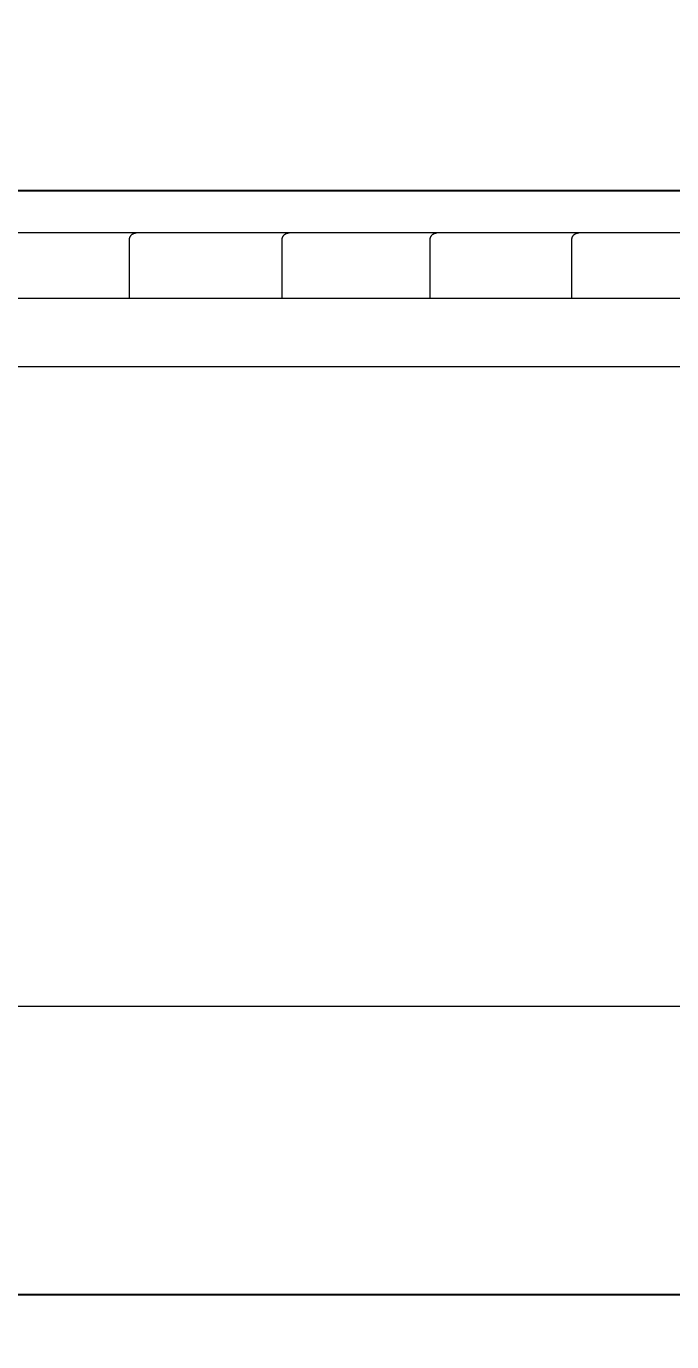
# Model space of a CAD drawing. Header units: inches. Extents: x -14 to 184, y -4 to 134.
# Drawn here: x 39.17 to 53.97, y 103.67 to 133.81 of the extents above; entities that cross this region are included whole.
import ezdxf

# ---------------------------------------------------------------- set-up
doc = ezdxf.new("R2010")
doc.units = ezdxf.units.IN
doc.layers.add('ZANO_R', color=7, linetype='Continuous', lineweight=0)
doc.layers.add('ZANO_W', color=1, linetype='Continuous', lineweight=0)
doc.styles.get("Standard").update_dxf_attribs({"font": 'arial.ttf'})
doc.dimstyles.new('amerykanie', dxfattribs={"dimtxt": 50, "dimasz": 50, "dimexe": 0.5, "dimexo": 0.5, "dimgap": 1, "dimtad": 1, "dimdec": 0, "dimzin": 0, "dimlunit": 5, "dimtxsty": 'Standard', "dimcen": 0.09, "dimclrd": 1, "dimclre": 1, "dimclrt": 1, "dimazin": 0, "dimtfac": 1, "dimtdec": 0, "dimtmove": 0, "dimatfit": 3, "dimfxl": 1, "dimtzin": 0, "dimarcsym": 1})

# ---------------------------------------------------------------- blocks, each defined once
blk = doc.blocks.new('*D381')
at = {"layer": 'ZANO_W', "color": 1, "lineweight": -2}
for p, q in [((-4.137, 129.414), (-4.137, 130.542)), ((72.452, 129.435), (72.452, 130.542)), ((-3.137, 130.042), (71.452, 130.042))]:
    blk.add_line(p, q, dxfattribs=at)
at = {"layer": 'ZANO_W', "color": 1}
for points in [[(-3.137, 130.208), (-3.137, 129.875), (-4.137, 130.042)], [(71.452, 129.875), (71.452, 130.208), (72.452, 130.042)]]:
    blk.add_solid(points, dxfattribs=at)
at = {"layer": 'ZANO_W', "color": 1, "insert": (34.158, 131.382), "char_height": 1.625, "attachment_point": 5}
blk.add_mtext('76 9/16', dxfattribs=at)
blk = doc.blocks.new('*D382')
at = {"layer": 'ZANO_W', "color": 1, "lineweight": -2}
for p, q in [((-5.321, 110.855), (-5.321, 104.251)), ((73.638, 110.855), (73.638, 104.251)), ((-4.321, 104.751), (72.638, 104.751))]:
    blk.add_line(p, q, dxfattribs=at)
at = {"layer": 'ZANO_W', "color": 1}
for points in [[(-4.321, 104.918), (-4.321, 104.585), (-5.321, 104.751)], [(72.638, 104.585), (72.638, 104.918), (73.638, 104.751)]]:
    blk.add_solid(points, dxfattribs=at)
at = {"layer": 'ZANO_W', "color": 1, "insert": (34.158, 106.092), "char_height": 1.625, "attachment_point": 5}
blk.add_mtext('78 15/16', dxfattribs=at)

msp = doc.modelspace()

# ---------------------------------------------------------------- linework, layer by layer
at = {"layer": 'ZANO_R'}
for p, q in [((41.01384, 129.07141), (38.11953, 129.07141)), ((41.69445, 129.07141), (41.01384, 129.07141)), ((41.55223, 128.98156), (41.55463, 128.98638)), ((41.55463, 128.98638), (41.55718, 128.99111)), ((41.55718, 128.99111), (41.5599, 128.99575)), ((41.5599, 128.99575), (41.56277, 129.0003)), ((41.56277, 129.0003), (41.56579, 129.00474)), ((41.56579, 129.00474), (41.56897, 129.00908)), ((41.56897, 129.00908), (41.57229, 129.01331)), ((41.57229, 129.01331), (41.57576, 129.01742)), ((41.57576, 129.01742), (41.57936, 129.02142)), ((41.57936, 129.02142), (41.5831, 129.02528)), ((41.5831, 129.02528), (41.58696, 129.02902)), ((41.58696, 129.02902), (41.59095, 129.03262)), ((41.59095, 129.03262), (41.59507, 129.03609)), ((41.59507, 129.03609), (41.5993, 129.03941)), ((41.5993, 129.03941), (41.60364, 129.04258)), ((41.60364, 129.04258), (41.60808, 129.04561)), ((41.60808, 129.04561), (41.61263, 129.04848)), ((41.61263, 129.04848), (41.61727, 129.0512)), ((41.61727, 129.0512), (41.622, 129.05375)), ((41.622, 129.05375), (41.62682, 129.05614)), ((41.62682, 129.05614), (41.63171, 129.05837)), ((41.63171, 129.05837), (41.63668, 129.06043)), ((41.63668, 129.06043), (41.64171, 129.06232)), ((41.64171, 129.06232), (41.64681, 129.06403)), ((41.64681, 129.06403), (41.65196, 129.06557)), ((41.65196, 129.06557), (41.65717, 129.06693)), ((41.65717, 129.06693), (41.66241, 129.06811)), ((41.66241, 129.06811), (41.66769, 129.06912)), ((41.66769, 129.06912), (41.67301, 129.06994)), ((41.67301, 129.06994), (41.67835, 129.07058)), ((41.67835, 129.07058), (41.6837, 129.07104)), ((41.6837, 129.07104), (41.68907, 129.07132)), ((41.68907, 129.07132), (41.69445, 129.07141)), ((44.53123, 129.07141), (41.69445, 129.07141)), ((45.19096, 129.07141), (44.53123, 129.07141)), ((45.05263, 128.98156), (45.05502, 128.98638)), ((45.05502, 128.98638), (45.05758, 128.99111)), ((45.05758, 128.99111), (45.06029, 128.99575)), ((45.06029, 128.99575), (45.06316, 129.0003)), ((45.06316, 129.0003), (45.06619, 129.00474)), ((45.06619, 129.00474), (45.06937, 129.00908)), ((45.06937, 129.00908), (45.07269, 129.01331)), ((45.07269, 129.01331), (45.07615, 129.01742)), ((45.07615, 129.01742), (45.07975, 129.02142)), ((45.07975, 129.02142), (45.08349, 129.02528)), ((45.08349, 129.02528), (45.08736, 129.02902)), ((45.08736, 129.02902), (45.09135, 129.03262)), ((45.09135, 129.03262), (45.09546, 129.03609)), ((45.09546, 129.03609), (45.09969, 129.03941)), ((45.09969, 129.03941), (45.10403, 129.04258)), ((45.10403, 129.04258), (45.10848, 129.04561)), ((45.10848, 129.04561), (45.11302, 129.04848)), ((45.11302, 129.04848), (45.11766, 129.0512)), ((45.11766, 129.0512), (45.1224, 129.05375)), ((45.1224, 129.05375), (45.12721, 129.05614)), ((45.12721, 129.05614), (45.13211, 129.05837)), ((45.13211, 129.05837), (45.13707, 129.06043)), ((45.13707, 129.06043), (45.14211, 129.06232)), ((45.14211, 129.06232), (45.14721, 129.06403)), ((45.14721, 129.06403), (45.15236, 129.06557)), ((45.15236, 129.06557), (45.15756, 129.06693)), ((45.15756, 129.06693), (45.16281, 129.06811)), ((45.16281, 129.06811), (45.16809, 129.06912)), ((45.16809, 129.06912), (45.1734, 129.06994)), ((45.1734, 129.06994), (45.17874, 129.07058)), ((45.17874, 129.07058), (45.1841, 129.07104)), ((45.1841, 129.07104), (45.18947, 129.07132)), ((45.18947, 129.07132), (45.19485, 129.07141)), ((47.94605, 129.07141), (45.19485, 129.07141)), ((48.58204, 129.07141), (47.94605, 129.07141)), ((48.44389, 128.98156), (48.44628, 128.98638)), ((48.44628, 128.98638), (48.44883, 128.99111)), ((48.44883, 128.99111), (48.45155, 128.99575)), ((48.45155, 128.99575), (48.45442, 129.0003)), ((48.45442, 129.0003), (48.45745, 129.00474)), ((48.45745, 129.00474), (48.46062, 129.00908)), ((48.46062, 129.00908), (48.46394, 129.01331)), ((48.46394, 129.01331), (48.46741, 129.01742)), ((48.46741, 129.01742), (48.47101, 129.02142)), ((48.47101, 129.02142), (48.47475, 129.02528)), ((48.47475, 129.02528), (48.47861, 129.02902)), ((48.47861, 129.02902), (48.48261, 129.03262)), ((48.48261, 129.03262), (48.48672, 129.03609)), ((48.48672, 129.03609), (48.49095, 129.03941)), ((48.49095, 129.03941), (48.49529, 129.04258)), ((48.49529, 129.04258), (48.49973, 129.04561)), ((48.49973, 129.04561), (48.50428, 129.04848)), ((48.50428, 129.04848), (48.50892, 129.0512)), ((48.50892, 129.0512), (48.51365, 129.05375)), ((48.51365, 129.05375), (48.51847, 129.05614)), ((48.51847, 129.05614), (48.52336, 129.05837)), ((48.52336, 129.05837), (48.52833, 129.06043)), ((48.52833, 129.06043), (48.53337, 129.06232)), ((48.53337, 129.06232), (48.53846, 129.06403)), ((48.53846, 129.06403), (48.54361, 129.06557)), ((48.54361, 129.06557), (48.54882, 129.06693)), ((48.54882, 129.06693), (48.55406, 129.06811)), ((48.55406, 129.06811), (48.55934, 129.06912)), ((48.55934, 129.06912), (48.56466, 129.06994)), ((48.56466, 129.06994), (48.57, 129.07058)), ((48.57, 129.07058), (48.57536, 129.07104)), ((48.57536, 129.07104), (48.58073, 129.07132)), ((48.58073, 129.07132), (48.5861, 129.07141)), ((51.22452, 129.07141), (48.5861, 129.07141)), ((51.83038, 129.07141), (51.22452, 129.07141)), ((51.69247, 128.98156), (51.69486, 128.98638)), ((51.69486, 128.98638), (51.69741, 128.99111)), ((51.69741, 128.99111), (51.70013, 128.99575)), ((51.70013, 128.99575), (51.703, 129.0003)), ((51.703, 129.0003), (51.70603, 129.00474)), ((51.70603, 129.00474), (51.7092, 129.00908)), ((51.7092, 129.00908), (51.71252, 129.01331)), ((51.71252, 129.01331), (51.71599, 129.01742)), ((51.71599, 129.01742), (51.71959, 129.02142)), ((51.71959, 129.02142), (51.72333, 129.02528)), ((51.72333, 129.02528), (51.7272, 129.02902)), ((51.7272, 129.02902), (51.73119, 129.03262)), ((51.73119, 129.03262), (51.7353, 129.03609)), ((51.7353, 129.03609), (51.73953, 129.03941)), ((51.73953, 129.03941), (51.74387, 129.04258)), ((51.74387, 129.04258), (51.74831, 129.04561)), ((51.74831, 129.04561), (51.75286, 129.04848)), ((51.75286, 129.04848), (51.7575, 129.0512)), ((51.7575, 129.0512), (51.76223, 129.05375)), ((51.76223, 129.05375), (51.76705, 129.05614)), ((51.76705, 129.05614), (51.77194, 129.05837)), ((51.77194, 129.05837), (51.77691, 129.06043)), ((51.77691, 129.06043), (51.78195, 129.06232)), ((51.78195, 129.06232), (51.78704, 129.06403)), ((51.78704, 129.06403), (51.7922, 129.06557)), ((51.7922, 129.06557), (51.7974, 129.06693)), ((51.7974, 129.06693), (51.80264, 129.06811)), ((51.80264, 129.06811), (51.80793, 129.06912)), ((51.80793, 129.06912), (51.81324, 129.06994)), ((51.81324, 129.06994), (51.81858, 129.07058)), ((51.81858, 129.07058), (51.82394, 129.07104)), ((51.82394, 129.07104), (51.82931, 129.07132)), ((51.82931, 129.07132), (51.83468, 129.07141)), ((54.33422, 129.07141), (51.83468, 129.07141)), ((41.53697, 128.91393), (41.53706, 128.9193)), ((41.53697, 127.57534), (41.53697, 128.91393)), ((41.53706, 128.9193), (41.53734, 128.92467)), ((41.53734, 128.92467), (41.5378, 128.93003)), ((41.5378, 128.93003), (41.53844, 128.93537)), ((41.53844, 128.93537), (41.53926, 128.94069)), ((41.53926, 128.94069), (41.54026, 128.94597)), ((41.54026, 128.94597), (41.54145, 128.95121)), ((41.54145, 128.95121), (41.54281, 128.95642)), ((41.54281, 128.95642), (41.54435, 128.96157)), ((41.54435, 128.96157), (41.54606, 128.96666)), ((41.54606, 128.96666), (41.54795, 128.9717)), ((41.54795, 128.9717), (41.55001, 128.97667)), ((41.55001, 128.97667), (41.55223, 128.98156)), ((45.03737, 128.91393), (45.03746, 128.9193)), ((45.03737, 127.57534), (45.03737, 128.91393)), ((45.03746, 128.9193), (45.03773, 128.92467)), ((45.03773, 128.92467), (45.03819, 128.93003)), ((45.03819, 128.93003), (45.03883, 128.93537)), ((45.03883, 128.93537), (45.03966, 128.94069)), ((45.03966, 128.94069), (45.04066, 128.94597)), ((45.04066, 128.94597), (45.04184, 128.95121)), ((45.04184, 128.95121), (45.04321, 128.95642)), ((45.04321, 128.95642), (45.04474, 128.96157)), ((45.04474, 128.96157), (45.04646, 128.96666)), ((45.04646, 128.96666), (45.04835, 128.9717)), ((45.04835, 128.9717), (45.0504, 128.97667)), ((45.0504, 128.97667), (45.05263, 128.98156)), ((48.42862, 128.91393), (48.42871, 128.9193)), ((48.42862, 127.57534), (48.42862, 128.91393)), ((48.42871, 128.9193), (48.42899, 128.92467)), ((48.42899, 128.92467), (48.42945, 128.93003)), ((48.42945, 128.93003), (48.43009, 128.93537)), ((48.43009, 128.93537), (48.43091, 128.94069)), ((48.43091, 128.94069), (48.43192, 128.94597)), ((48.43192, 128.94597), (48.4331, 128.95121)), ((48.4331, 128.95121), (48.43446, 128.95642)), ((48.43446, 128.95642), (48.436, 128.96157)), ((48.436, 128.96157), (48.43771, 128.96666)), ((48.43771, 128.96666), (48.4396, 128.9717)), ((48.4396, 128.9717), (48.44166, 128.97667)), ((48.44166, 128.97667), (48.44389, 128.98156)), ((51.6772, 128.91393), (51.6773, 128.9193)), ((51.6772, 127.57534), (51.6772, 128.91393)), ((51.6773, 128.9193), (51.67757, 128.92467)), ((51.67757, 128.92467), (51.67803, 128.93003)), ((51.67803, 128.93003), (51.67867, 128.93537)), ((51.67867, 128.93537), (51.67949, 128.94069)), ((51.67949, 128.94069), (51.6805, 128.94597)), ((51.6805, 128.94597), (51.68168, 128.95121)), ((51.68168, 128.95121), (51.68304, 128.95642)), ((51.68304, 128.95642), (51.68458, 128.96157)), ((51.68458, 128.96157), (51.6863, 128.96666)), ((51.6863, 128.96666), (51.68818, 128.9717)), ((51.68818, 128.9717), (51.69024, 128.97667)), ((51.69024, 128.97667), (51.69247, 128.98156)), ((8.54654, 127.57534), (59.77003, 127.57534)), ((59.77003, 126.00054), (8.54654, 126.00054))]:
    msp.add_line(p, q, dxfattribs=at)
msp.add_lwpolyline([(-13.67217, 111.35487), (184.35738, 111.35487)], dxfattribs=at)

# ---------------------------------------------------------------- dimensions: what is measured, and where the dimension line sits
at = {"layer": 'ZANO_W'}
for base, p1, p2, picture, middle in [((72.45243, 130.041731), (-4.137324, 128.913928), (72.45243, 128.935372), '*D381', (34.157553, 131.381942)), ((73.63774, 104.75136), (-5.32117, 111.35487), (73.63774, 111.35487), '*D382', (34.15829, 106.09157))]:
    dim = msp.add_linear_dim(base=base, p1=p1, p2=p2, dimstyle='amerykanie', override={"dimtxt": 1.625, "dimasz": 1, "dimgap": 0.5, "dimdec": 4, "dimaunit": 1, "dimadec": 1, "dimtdec": 4, "dimtmove": 1, "dimfrac": 2}, dxfattribs=at)
    dim.commit()
    dim.dimension.update_dxf_attribs({"geometry": picture, "text_midpoint": middle})

doc.saveas('drawing.dxf')
